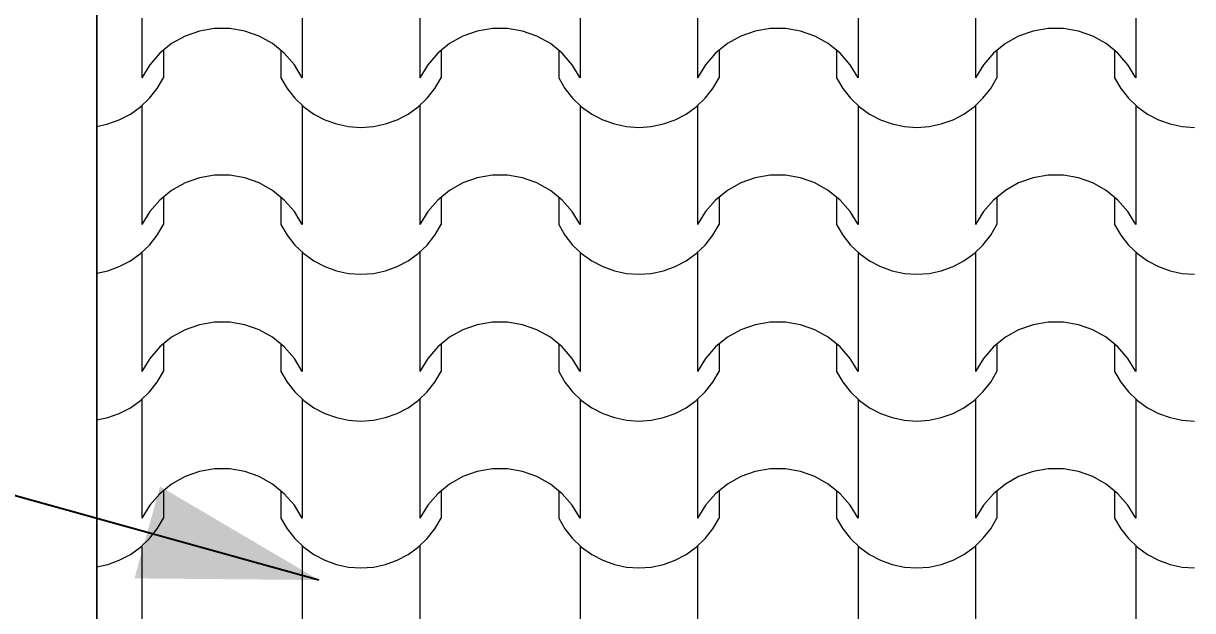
# Model space of a CAD drawing. Header units: millimetres. Extents: x 318905 to 439572, y -5133 to 105868.
# Drawn here: x 353974 to 355171, y 6309 to 6910 of the extents above; entities that cross this region are included whole.
import ezdxf

# ---------------------------------------------------------------- set-up
doc = ezdxf.new("R2010")
doc.units = ezdxf.units.MM
doc.header["$MEASUREMENT"] = 0
for name, color, linetype, lineweight in [('0_Stylo_No__98', 154, 'Continuous', 0), ('2D -  Dessin général_Stylo_No__1', 7, 'Continuous', 5), ('INTI_Etiquettes_Stylo_No__1', 7, 'Continuous', 5), ('OMBRES_Stylo_No__1', 7, 'Continuous', 5)]:
    doc.layers.add(name, color=color, linetype=linetype, lineweight=lineweight)
doc.layers.add('OMBRES_Stylo_No__82', color=7, linetype='Continuous', lineweight=13, true_color=0xaaaaaa)
doc.styles.add('STYLE_GENERE_3', font='')
doc.styles.get('STYLE_GENERE_3').set_extended_font_data('Arial')
doc.dimstyles.new('STYLE_GENERE__1', dxfattribs={"dimtxt": 200, "dimasz": 142.5, "dimexe": 0.18, "dimexo": 500, "dimgap": 0.09, "dimtad": 0, "dimtih": 1, "dimtoh": 1, "dimlfac": 0.001, "dimzin": 0, "dimdsep": 46, "dimtxsty": 'STYLE_GENERE_3', "dimblk": 'ARROWHEAD_6', "dimblk1": 'ARROWHEAD_6', "dimblk2": 'ARROWHEAD_6', "dimcen": 0.09, "dimclrd": 154, "dimclre": 154, "dimclrt": 154, "dimazin": 0, "dimtfac": 1, "dimtdec": 4, "dimtmove": 0, "dimatfit": 3, "dimfxl": 0, "dimtolj": 1, "dimtzin": 0, "dimarcsym": 0})
doc.dimstyles.new('STYLE_GENERE__3', dxfattribs={"dimtxt": 0.18, "dimasz": 182.4, "dimexe": 0.18, "dimexo": 0.0625, "dimgap": 0.09, "dimtad": 0, "dimtih": 1, "dimtoh": 1, "dimdec": 4, "dimzin": 0, "dimdsep": 46, "dimcen": 0.09, "dimadec": 0, "dimazin": 0, "dimtfac": 1, "dimtdec": 4, "dimtmove": 0, "dimatfit": 3, "dimldrblk": 'ARROWHEAD_5', "dimfxl": 0, "dimtolj": 1, "dimtzin": 0, "dimarcsym": 0})

# ---------------------------------------------------------------- blocks, each defined once
blk = doc.blocks.new('*X105')
at = {"layer": 'OMBRES_Stylo_No__82', "linetype": 'Continuous'}
for p, q in [((354095.5, 6915.5), (354095.5, 6854.5)), ((354259.7, 6915.5), (354259.7, 6854.5)), ((354380, 6915.5), (354380, 6854.5)), ((354544.2, 6915.5), (354544.2, 6854.5)), ((354664.4, 6915.5), (354664.4, 6854.5)), ((354828.7, 6915.5), (354828.7, 6854.5)), ((354948.9, 6915.5), (354948.9, 6854.5)), ((355113.2, 6915.5), (355113.2, 6854.5)), ((354139.7, 6897.1), (354126, 6889.5)), ((354154.4, 6902.3), (354139.7, 6897.1)), ((354169.8, 6905), (354154.4, 6902.3)), ((354177.6, 6905), (354169.8, 6905)), ((354185.4, 6905), (354177.6, 6905)), ((354200.8, 6902.3), (354185.4, 6905)), ((354215.5, 6897.1), (354200.8, 6902.3)), ((354229.2, 6889.5), (354215.5, 6897.1)), ((354424.1, 6897.1), (354410.5, 6889.5)), ((354438.9, 6902.3), (354424.1, 6897.1)), ((354454.3, 6905), (354438.9, 6902.3)), ((354462.1, 6905), (354454.3, 6905)), ((354469.9, 6905), (354462.1, 6905)), ((354485.3, 6902.3), (354469.9, 6905)), ((354500, 6897.1), (354485.3, 6902.3)), ((354513.7, 6889.5), (354500, 6897.1)), ((354708.6, 6897.1), (354695, 6889.5)), ((354723.3, 6902.3), (354708.6, 6897.1)), ((354738.7, 6905), (354723.3, 6902.3)), ((354746.6, 6905), (354738.7, 6905)), ((354754.4, 6905), (354746.6, 6905)), ((354769.8, 6902.3), (354754.4, 6905)), ((354784.5, 6897.1), (354769.8, 6902.3)), ((354798.1, 6889.5), (354784.5, 6897.1)), ((354993.1, 6897.1), (354979.5, 6889.5)), ((355007.8, 6902.3), (354993.1, 6897.1)), ((355023.2, 6905), (355007.8, 6902.3)), ((355031, 6905), (355023.2, 6905)), ((355038.9, 6905), (355031, 6905)), ((355054.3, 6902.3), (355038.9, 6905)), ((355069, 6897.1), (355054.3, 6902.3)), ((355082.6, 6889.5), (355069, 6897.1)), ((354126, 6889.5), (354113.9, 6879.6)), ((354241.3, 6879.6), (354229.2, 6889.5)), ((354410.5, 6889.5), (354398.4, 6879.6)), ((354525.8, 6879.6), (354513.7, 6889.5)), ((354695, 6889.5), (354682.9, 6879.6)), ((354810.3, 6879.6), (354798.1, 6889.5)), ((354979.5, 6889.5), (354967.3, 6879.6)), ((355094.7, 6879.6), (355082.6, 6889.5)), ((354113.9, 6879.6), (354103.6, 6867.8)), ((354117.5, 6882.5), (354117.5, 6854.5)), ((354237.7, 6882.5), (354237.7, 6854.5)), ((354251.6, 6867.8), (354241.3, 6879.6)), ((354398.4, 6879.6), (354388.1, 6867.8)), ((354402, 6882.5), (354402, 6854.5)), ((354522.2, 6882.5), (354522.2, 6854.5)), ((354536.1, 6867.8), (354525.8, 6879.6)), ((354682.9, 6879.6), (354672.6, 6867.8)), ((354686.4, 6882.5), (354686.4, 6854.5)), ((354806.7, 6882.5), (354806.7, 6854.5)), ((354820.5, 6867.8), (354810.3, 6879.6)), ((354967.3, 6879.6), (354957.1, 6867.8)), ((354970.9, 6882.5), (354970.9, 6854.5)), ((355091.2, 6882.5), (355091.2, 6854.5)), ((355105, 6867.8), (355094.7, 6879.6)), ((354103.6, 6867.8), (354095.5, 6854.5)), ((354259.7, 6854.5), (354251.6, 6867.8)), ((354388.1, 6867.8), (354380, 6854.5)), ((354544.2, 6854.5), (354536.1, 6867.8)), ((354672.6, 6867.8), (354664.4, 6854.5)), ((354828.7, 6854.5), (354820.5, 6867.8)), ((354957.1, 6867.8), (354948.9, 6854.5)), ((355113.2, 6854.5), (355105, 6867.8)), ((354111, 6843.5), (354117.5, 6854.5)), ((354237.7, 6854.5), (354244.2, 6843.5)), ((354395.5, 6843.5), (354402, 6854.5)), ((354522.2, 6854.5), (354528.6, 6843.5)), ((354680, 6843.5), (354686.4, 6854.5)), ((354806.7, 6854.5), (354813.1, 6843.5)), ((354964.5, 6843.5), (354970.9, 6854.5)), ((355091.2, 6854.5), (355097.6, 6843.5)), ((354103.2, 6833.6), (354111, 6843.5)), ((354244.2, 6843.5), (354252, 6833.6)), ((354387.6, 6833.6), (354395.5, 6843.5)), ((354528.6, 6843.5), (354536.5, 6833.6)), ((354672.1, 6833.6), (354680, 6843.5)), ((354813.1, 6843.5), (354821, 6833.6)), ((354956.6, 6833.6), (354964.5, 6843.5)), ((355097.6, 6843.5), (355105.5, 6833.6)), ((354083.7, 6817.4), (354094, 6824.8)), ((354094, 6824.8), (354103.2, 6833.6)), ((354095.5, 6826.1), (354095.5, 6765.1)), ((354252, 6833.6), (354261.2, 6824.8)), ((354259.7, 6826.1), (354259.7, 6765.1)), ((354261.2, 6824.8), (354271.5, 6817.4)), ((354368.1, 6817.4), (354378.4, 6824.8)), ((354378.4, 6824.8), (354387.6, 6833.6)), ((354380, 6826.1), (354380, 6765.1)), ((354536.5, 6833.6), (354545.7, 6824.8)), ((354544.2, 6826.1), (354544.2, 6765.1)), ((354545.7, 6824.8), (354556, 6817.4)), ((354652.6, 6817.4), (354662.9, 6824.8)), ((354662.9, 6824.8), (354672.1, 6833.6)), ((354664.4, 6826.1), (354664.4, 6765.1)), ((354821, 6833.6), (354830.2, 6824.8)), ((354828.7, 6826.1), (354828.7, 6765.1)), ((354830.2, 6824.8), (354840.5, 6817.4)), ((354937.1, 6817.4), (354947.4, 6824.8)), ((354947.4, 6824.8), (354956.6, 6833.6)), ((354948.9, 6826.1), (354948.9, 6765.1)), ((355105.5, 6833.6), (355114.7, 6824.8)), ((355113.2, 6826.1), (355113.2, 6765.1)), ((355114.7, 6824.8), (355125, 6817.4)), ((354060.5, 6807.2), (354072.4, 6811.5)), ((354072.4, 6811.5), (354083.7, 6817.4)), ((354271.5, 6817.4), (354282.8, 6811.5)), ((354282.8, 6811.5), (354294.7, 6807.2)), ((354344.9, 6807.2), (354356.9, 6811.5)), ((354356.9, 6811.5), (354368.1, 6817.4)), ((354556, 6817.4), (354567.3, 6811.5)), ((354567.3, 6811.5), (354579.2, 6807.2)), ((354629.4, 6807.2), (354641.4, 6811.5)), ((354641.4, 6811.5), (354652.6, 6817.4)), ((354840.5, 6817.4), (354851.7, 6811.5)), ((354851.7, 6811.5), (354863.7, 6807.2)), ((354913.9, 6807.2), (354925.9, 6811.5)), ((354925.9, 6811.5), (354937.1, 6817.4)), ((355125, 6817.4), (355136.2, 6811.5)), ((355136.2, 6811.5), (355148.2, 6807.2)), ((354049.4, 6804.8), (354060.5, 6807.2)), ((354294.7, 6807.2), (354307.2, 6804.5)), ((354307.2, 6804.5), (354319.8, 6803.7)), ((354319.8, 6803.7), (354332.5, 6804.5)), ((354332.5, 6804.5), (354344.9, 6807.2)), ((354579.2, 6807.2), (354591.6, 6804.5)), ((354591.6, 6804.5), (354604.3, 6803.7)), ((354604.3, 6803.7), (354617, 6804.5)), ((354617, 6804.5), (354629.4, 6807.2)), ((354863.7, 6807.2), (354876.1, 6804.5)), ((354876.1, 6804.5), (354888.8, 6803.7)), ((354888.8, 6803.7), (354901.5, 6804.5)), ((354901.5, 6804.5), (354913.9, 6807.2)), ((355148.2, 6807.2), (355160.6, 6804.5)), ((355160.6, 6804.5), (355173.3, 6803.7)), ((354095.5, 6765.1), (354095.5, 6704.2)), ((354259.7, 6765.1), (354259.7, 6704.2)), ((354380, 6765.1), (354380, 6704.2)), ((354544.2, 6765.1), (354544.2, 6704.2)), ((354664.4, 6765.1), (354664.4, 6704.2)), ((354828.7, 6765.1), (354828.7, 6704.2)), ((354948.9, 6765.1), (354948.9, 6704.2)), ((355113.2, 6765.1), (355113.2, 6704.2)), ((354154.4, 6752), (354139.7, 6746.8)), ((354169.8, 6754.7), (354154.4, 6752)), ((354177.6, 6754.7), (354169.8, 6754.7)), ((354185.4, 6754.7), (354177.6, 6754.7)), ((354200.8, 6752), (354185.4, 6754.7)), ((354215.5, 6746.8), (354200.8, 6752)), ((354438.9, 6752), (354424.1, 6746.8)), ((354454.3, 6754.7), (354438.9, 6752)), ((354462.1, 6754.7), (354454.3, 6754.7)), ((354469.9, 6754.7), (354462.1, 6754.7)), ((354485.3, 6752), (354469.9, 6754.7)), ((354500, 6746.8), (354485.3, 6752)), ((354723.3, 6752), (354708.6, 6746.8)), ((354738.7, 6754.7), (354723.3, 6752)), ((354746.6, 6754.7), (354738.7, 6754.7)), ((354754.4, 6754.7), (354746.6, 6754.7)), ((354769.8, 6752), (354754.4, 6754.7)), ((354784.5, 6746.8), (354769.8, 6752)), ((355007.8, 6752), (354993.1, 6746.8)), ((355023.2, 6754.7), (355007.8, 6752)), ((355031, 6754.7), (355023.2, 6754.7)), ((355038.9, 6754.7), (355031, 6754.7)), ((355054.3, 6752), (355038.9, 6754.7)), ((355069, 6746.8), (355054.3, 6752)), ((354139.7, 6746.8), (354126, 6739.1)), ((354229.2, 6739.1), (354215.5, 6746.8)), ((354424.1, 6746.8), (354410.5, 6739.1)), ((354513.7, 6739.1), (354500, 6746.8)), ((354708.6, 6746.8), (354695, 6739.1)), ((354798.1, 6739.1), (354784.5, 6746.8)), ((354993.1, 6746.8), (354979.5, 6739.1)), ((355082.6, 6739.1), (355069, 6746.8)), ((354113.9, 6729.3), (354103.6, 6717.5)), ((354126, 6739.1), (354113.9, 6729.3)), ((354117.5, 6732.2), (354117.5, 6704.2)), ((354241.3, 6729.3), (354229.2, 6739.1)), ((354237.7, 6732.2), (354237.7, 6704.2)), ((354251.6, 6717.5), (354241.3, 6729.3)), ((354398.4, 6729.3), (354388.1, 6717.5)), ((354410.5, 6739.1), (354398.4, 6729.3)), ((354402, 6732.2), (354402, 6704.2)), ((354525.8, 6729.3), (354513.7, 6739.1)), ((354522.2, 6732.2), (354522.2, 6704.2)), ((354536.1, 6717.5), (354525.8, 6729.3)), ((354682.9, 6729.3), (354672.6, 6717.5)), ((354695, 6739.1), (354682.9, 6729.3)), ((354686.4, 6732.2), (354686.4, 6704.2)), ((354810.3, 6729.3), (354798.1, 6739.1)), ((354806.7, 6732.2), (354806.7, 6704.2)), ((354820.5, 6717.5), (354810.3, 6729.3)), ((354967.3, 6729.3), (354957.1, 6717.5)), ((354979.5, 6739.1), (354967.3, 6729.3)), ((354970.9, 6732.2), (354970.9, 6704.2)), ((355094.7, 6729.3), (355082.6, 6739.1)), ((355091.2, 6732.2), (355091.2, 6704.2)), ((355105, 6717.5), (355094.7, 6729.3)), ((354103.6, 6717.5), (354095.5, 6704.2)), ((354259.7, 6704.2), (354251.6, 6717.5)), ((354388.1, 6717.5), (354380, 6704.2)), ((354544.2, 6704.2), (354536.1, 6717.5)), ((354672.6, 6717.5), (354664.4, 6704.2)), ((354828.7, 6704.2), (354820.5, 6717.5)), ((354957.1, 6717.5), (354948.9, 6704.2)), ((355113.2, 6704.2), (355105, 6717.5)), ((354111, 6693.2), (354117.5, 6704.2)), ((354237.7, 6704.2), (354244.2, 6693.2)), ((354395.5, 6693.2), (354402, 6704.2)), ((354522.2, 6704.2), (354528.6, 6693.2)), ((354680, 6693.2), (354686.4, 6704.2)), ((354806.7, 6704.2), (354813.1, 6693.2)), ((354964.5, 6693.2), (354970.9, 6704.2)), ((355091.2, 6704.2), (355097.6, 6693.2)), ((354103.2, 6683.2), (354111, 6693.2)), ((354244.2, 6693.2), (354252, 6683.2)), ((354387.6, 6683.2), (354395.5, 6693.2)), ((354528.6, 6693.2), (354536.5, 6683.2)), ((354672.1, 6683.2), (354680, 6693.2)), ((354813.1, 6693.2), (354821, 6683.2)), ((354956.6, 6683.2), (354964.5, 6693.2)), ((355097.6, 6693.2), (355105.5, 6683.2)), ((354094, 6674.5), (354103.2, 6683.2)), ((354252, 6683.2), (354261.2, 6674.5)), ((354378.4, 6674.5), (354387.6, 6683.2)), ((354536.5, 6683.2), (354545.7, 6674.5)), ((354662.9, 6674.5), (354672.1, 6683.2)), ((354821, 6683.2), (354830.2, 6674.5)), ((354947.4, 6674.5), (354956.6, 6683.2)), ((355105.5, 6683.2), (355114.7, 6674.5)), ((354083.7, 6667.1), (354094, 6674.5)), ((354095.5, 6675.8), (354095.5, 6614.8)), ((354259.7, 6675.8), (354259.7, 6614.8)), ((354261.2, 6674.5), (354271.5, 6667.1)), ((354368.1, 6667.1), (354378.4, 6674.5)), ((354380, 6675.8), (354380, 6614.8)), ((354544.2, 6675.8), (354544.2, 6614.8)), ((354545.7, 6674.5), (354556, 6667.1)), ((354652.6, 6667.1), (354662.9, 6674.5)), ((354664.4, 6675.8), (354664.4, 6614.8)), ((354828.7, 6675.8), (354828.7, 6614.8)), ((354830.2, 6674.5), (354840.5, 6667.1)), ((354937.1, 6667.1), (354947.4, 6674.5)), ((354948.9, 6675.8), (354948.9, 6614.8)), ((355113.2, 6675.8), (355113.2, 6614.8)), ((355114.7, 6674.5), (355125, 6667.1)), ((354049.4, 6654.5), (354060.5, 6656.8)), ((354060.5, 6656.8), (354072.4, 6661.1)), ((354072.4, 6661.1), (354083.7, 6667.1)), ((354271.5, 6667.1), (354282.8, 6661.1)), ((354282.8, 6661.1), (354294.7, 6656.8)), ((354294.7, 6656.8), (354307.2, 6654.2)), ((354332.5, 6654.2), (354344.9, 6656.8)), ((354344.9, 6656.8), (354356.9, 6661.1)), ((354356.9, 6661.1), (354368.1, 6667.1)), ((354556, 6667.1), (354567.3, 6661.1)), ((354567.3, 6661.1), (354579.2, 6656.8)), ((354579.2, 6656.8), (354591.6, 6654.2)), ((354617, 6654.2), (354629.4, 6656.8)), ((354629.4, 6656.8), (354641.4, 6661.1)), ((354641.4, 6661.1), (354652.6, 6667.1)), ((354840.5, 6667.1), (354851.7, 6661.1)), ((354851.7, 6661.1), (354863.7, 6656.8)), ((354863.7, 6656.8), (354876.1, 6654.2)), ((354901.5, 6654.2), (354913.9, 6656.8)), ((354913.9, 6656.8), (354925.9, 6661.1)), ((354925.9, 6661.1), (354937.1, 6667.1)), ((355125, 6667.1), (355136.2, 6661.1)), ((355136.2, 6661.1), (355148.2, 6656.8)), ((355148.2, 6656.8), (355160.6, 6654.2)), ((354307.2, 6654.2), (354319.8, 6653.3)), ((354319.8, 6653.3), (354332.5, 6654.2)), ((354591.6, 6654.2), (354604.3, 6653.3)), ((354604.3, 6653.3), (354617, 6654.2)), ((354876.1, 6654.2), (354888.8, 6653.3)), ((354888.8, 6653.3), (354901.5, 6654.2)), ((355160.6, 6654.2), (355173.3, 6653.3)), ((354095.5, 6614.8), (354095.5, 6553.8)), ((354259.7, 6614.8), (354259.7, 6553.8)), ((354380, 6614.8), (354380, 6553.8)), ((354544.2, 6614.8), (354544.2, 6553.8)), ((354664.4, 6614.8), (354664.4, 6553.8)), ((354828.7, 6614.8), (354828.7, 6553.8)), ((354948.9, 6614.8), (354948.9, 6553.8)), ((355113.2, 6614.8), (355113.2, 6553.8)), ((354139.7, 6596.4), (354126, 6588.8)), ((354154.4, 6601.7), (354139.7, 6596.4)), ((354169.8, 6604.3), (354154.4, 6601.7)), ((354177.6, 6604.3), (354169.8, 6604.3)), ((354185.4, 6604.3), (354177.6, 6604.3)), ((354200.8, 6601.7), (354185.4, 6604.3)), ((354215.5, 6596.4), (354200.8, 6601.7)), ((354229.2, 6588.8), (354215.5, 6596.4)), ((354424.1, 6596.4), (354410.5, 6588.8)), ((354438.9, 6601.7), (354424.1, 6596.4)), ((354454.3, 6604.3), (354438.9, 6601.7)), ((354462.1, 6604.3), (354454.3, 6604.3)), ((354469.9, 6604.3), (354462.1, 6604.3)), ((354485.3, 6601.7), (354469.9, 6604.3)), ((354500, 6596.4), (354485.3, 6601.7)), ((354513.7, 6588.8), (354500, 6596.4)), ((354708.6, 6596.4), (354695, 6588.8)), ((354723.3, 6601.7), (354708.6, 6596.4)), ((354738.7, 6604.3), (354723.3, 6601.7)), ((354746.6, 6604.3), (354738.7, 6604.3)), ((354754.4, 6604.3), (354746.6, 6604.3)), ((354769.8, 6601.7), (354754.4, 6604.3)), ((354784.5, 6596.4), (354769.8, 6601.7)), ((354798.1, 6588.8), (354784.5, 6596.4)), ((354993.1, 6596.4), (354979.5, 6588.8)), ((355007.8, 6601.7), (354993.1, 6596.4)), ((355023.2, 6604.3), (355007.8, 6601.7)), ((355031, 6604.3), (355023.2, 6604.3)), ((355038.9, 6604.3), (355031, 6604.3)), ((355054.3, 6601.7), (355038.9, 6604.3)), ((355069, 6596.4), (355054.3, 6601.7)), ((355082.6, 6588.8), (355069, 6596.4)), ((354126, 6588.8), (354113.9, 6578.9)), ((354241.3, 6578.9), (354229.2, 6588.8)), ((354410.5, 6588.8), (354398.4, 6578.9)), ((354525.8, 6578.9), (354513.7, 6588.8)), ((354695, 6588.8), (354682.9, 6578.9)), ((354810.3, 6578.9), (354798.1, 6588.8)), ((354979.5, 6588.8), (354967.3, 6578.9)), ((355094.7, 6578.9), (355082.6, 6588.8)), ((354113.9, 6578.9), (354103.6, 6567.2)), ((354117.5, 6581.8), (354117.5, 6553.8)), ((354237.7, 6581.8), (354237.7, 6553.8)), ((354251.6, 6567.2), (354241.3, 6578.9)), ((354398.4, 6578.9), (354388.1, 6567.2)), ((354402, 6581.8), (354402, 6553.8)), ((354522.2, 6581.8), (354522.2, 6553.8)), ((354536.1, 6567.2), (354525.8, 6578.9)), ((354682.9, 6578.9), (354672.6, 6567.2)), ((354686.4, 6581.8), (354686.4, 6553.8)), ((354806.7, 6581.8), (354806.7, 6553.8)), ((354820.5, 6567.2), (354810.3, 6578.9)), ((354967.3, 6578.9), (354957.1, 6567.2)), ((354970.9, 6581.8), (354970.9, 6553.8)), ((355091.2, 6581.8), (355091.2, 6553.8)), ((355105, 6567.2), (355094.7, 6578.9)), ((354103.6, 6567.2), (354095.5, 6553.8)), ((354259.7, 6553.8), (354251.6, 6567.2)), ((354388.1, 6567.2), (354380, 6553.8)), ((354544.2, 6553.8), (354536.1, 6567.2)), ((354672.6, 6567.2), (354664.4, 6553.8)), ((354828.7, 6553.8), (354820.5, 6567.2)), ((354957.1, 6567.2), (354948.9, 6553.8)), ((355113.2, 6553.8), (355105, 6567.2)), ((354111, 6542.9), (354117.5, 6553.8)), ((354237.7, 6553.8), (354244.2, 6542.9)), ((354395.5, 6542.9), (354402, 6553.8)), ((354522.2, 6553.8), (354528.6, 6542.9)), ((354680, 6542.9), (354686.4, 6553.8)), ((354806.7, 6553.8), (354813.1, 6542.9)), ((354964.5, 6542.9), (354970.9, 6553.8)), ((355091.2, 6553.8), (355097.6, 6542.9)), ((354103.2, 6532.9), (354111, 6542.9)), ((354244.2, 6542.9), (354252, 6532.9)), ((354387.6, 6532.9), (354395.5, 6542.9)), ((354528.6, 6542.9), (354536.5, 6532.9)), ((354672.1, 6532.9), (354680, 6542.9)), ((354813.1, 6542.9), (354821, 6532.9)), ((354956.6, 6532.9), (354964.5, 6542.9)), ((355097.6, 6542.9), (355105.5, 6532.9)), ((354083.7, 6516.7), (354094, 6524.1)), ((354094, 6524.1), (354103.2, 6532.9)), ((354095.5, 6525.4), (354095.5, 6464.5)), ((354252, 6532.9), (354261.2, 6524.1)), ((354259.7, 6525.4), (354259.7, 6464.5)), ((354261.2, 6524.1), (354271.5, 6516.7)), ((354368.1, 6516.7), (354378.4, 6524.1)), ((354378.4, 6524.1), (354387.6, 6532.9)), ((354380, 6525.4), (354380, 6464.5)), ((354536.5, 6532.9), (354545.7, 6524.1)), ((354544.2, 6525.4), (354544.2, 6464.5)), ((354545.7, 6524.1), (354556, 6516.7)), ((354652.6, 6516.7), (354662.9, 6524.1)), ((354662.9, 6524.1), (354672.1, 6532.9)), ((354664.4, 6525.4), (354664.4, 6464.5)), ((354821, 6532.9), (354830.2, 6524.1)), ((354828.7, 6525.4), (354828.7, 6464.5)), ((354830.2, 6524.1), (354840.5, 6516.7)), ((354937.1, 6516.7), (354947.4, 6524.1)), ((354947.4, 6524.1), (354956.6, 6532.9)), ((354948.9, 6525.4), (354948.9, 6464.5)), ((355105.5, 6532.9), (355114.7, 6524.1)), ((355113.2, 6525.4), (355113.2, 6464.5)), ((355114.7, 6524.1), (355125, 6516.7)), ((354072.4, 6510.8), (354083.7, 6516.7)), ((354271.5, 6516.7), (354282.8, 6510.8)), ((354356.9, 6510.8), (354368.1, 6516.7)), ((354556, 6516.7), (354567.3, 6510.8)), ((354641.4, 6510.8), (354652.6, 6516.7)), ((354840.5, 6516.7), (354851.7, 6510.8)), ((354925.9, 6510.8), (354937.1, 6516.7)), ((355125, 6516.7), (355136.2, 6510.8)), ((354049.4, 6504.1), (354060.5, 6506.5)), ((354060.5, 6506.5), (354072.4, 6510.8)), ((354282.8, 6510.8), (354294.7, 6506.5)), ((354294.7, 6506.5), (354307.2, 6503.9)), ((354307.2, 6503.9), (354319.8, 6503)), ((354319.8, 6503), (354332.5, 6503.9)), ((354332.5, 6503.9), (354344.9, 6506.5)), ((354344.9, 6506.5), (354356.9, 6510.8)), ((354567.3, 6510.8), (354579.2, 6506.5)), ((354579.2, 6506.5), (354591.6, 6503.9)), ((354591.6, 6503.9), (354604.3, 6503)), ((354604.3, 6503), (354617, 6503.9)), ((354617, 6503.9), (354629.4, 6506.5)), ((354629.4, 6506.5), (354641.4, 6510.8)), ((354851.7, 6510.8), (354863.7, 6506.5)), ((354863.7, 6506.5), (354876.1, 6503.9)), ((354876.1, 6503.9), (354888.8, 6503)), ((354888.8, 6503), (354901.5, 6503.9)), ((354901.5, 6503.9), (354913.9, 6506.5)), ((354913.9, 6506.5), (354925.9, 6510.8)), ((355136.2, 6510.8), (355148.2, 6506.5)), ((355148.2, 6506.5), (355160.6, 6503.9)), ((355160.6, 6503.9), (355173.3, 6503)), ((354095.5, 6464.5), (354095.5, 6403.5)), ((354259.7, 6464.5), (354259.7, 6403.5)), ((354380, 6464.5), (354380, 6403.5)), ((354544.2, 6464.5), (354544.2, 6403.5)), ((354664.4, 6464.5), (354664.4, 6403.5)), ((354828.7, 6464.5), (354828.7, 6403.5)), ((354948.9, 6464.5), (354948.9, 6403.5)), ((355113.2, 6464.5), (355113.2, 6403.5)), ((354169.8, 6454), (354154.4, 6451.3)), ((354177.6, 6454), (354169.8, 6454)), ((354185.4, 6454), (354177.6, 6454)), ((354200.8, 6451.3), (354185.4, 6454)), ((354454.3, 6454), (354438.9, 6451.3)), ((354462.1, 6454), (354454.3, 6454)), ((354469.9, 6454), (354462.1, 6454)), ((354485.3, 6451.3), (354469.9, 6454)), ((354738.7, 6454), (354723.3, 6451.3)), ((354746.6, 6454), (354738.7, 6454)), ((354754.4, 6454), (354746.6, 6454)), ((354769.8, 6451.3), (354754.4, 6454)), ((355023.2, 6454), (355007.8, 6451.3)), ((355031, 6454), (355023.2, 6454)), ((355038.9, 6454), (355031, 6454)), ((355054.3, 6451.3), (355038.9, 6454)), ((354139.7, 6446.1), (354126, 6438.5)), ((354154.4, 6451.3), (354139.7, 6446.1)), ((354215.5, 6446.1), (354200.8, 6451.3)), ((354229.2, 6438.5), (354215.5, 6446.1)), ((354424.1, 6446.1), (354410.5, 6438.5)), ((354438.9, 6451.3), (354424.1, 6446.1)), ((354500, 6446.1), (354485.3, 6451.3)), ((354513.7, 6438.5), (354500, 6446.1)), ((354708.6, 6446.1), (354695, 6438.5)), ((354723.3, 6451.3), (354708.6, 6446.1)), ((354784.5, 6446.1), (354769.8, 6451.3)), ((354798.1, 6438.5), (354784.5, 6446.1)), ((354993.1, 6446.1), (354979.5, 6438.5)), ((355007.8, 6451.3), (354993.1, 6446.1)), ((355069, 6446.1), (355054.3, 6451.3)), ((355082.6, 6438.5), (355069, 6446.1)), ((354113.9, 6428.6), (354103.6, 6416.8)), ((354126, 6438.5), (354113.9, 6428.6)), ((354117.5, 6431.5), (354117.5, 6403.5)), ((354241.3, 6428.6), (354229.2, 6438.5)), ((354237.7, 6431.5), (354237.7, 6403.5)), ((354251.6, 6416.8), (354241.3, 6428.6)), ((354398.4, 6428.6), (354388.1, 6416.8)), ((354410.5, 6438.5), (354398.4, 6428.6)), ((354402, 6431.5), (354402, 6403.5)), ((354525.8, 6428.6), (354513.7, 6438.5)), ((354522.2, 6431.5), (354522.2, 6403.5)), ((354536.1, 6416.8), (354525.8, 6428.6)), ((354682.9, 6428.6), (354672.6, 6416.8)), ((354695, 6438.5), (354682.9, 6428.6)), ((354686.4, 6431.5), (354686.4, 6403.5)), ((354810.3, 6428.6), (354798.1, 6438.5)), ((354806.7, 6431.5), (354806.7, 6403.5)), ((354820.5, 6416.8), (354810.3, 6428.6)), ((354967.3, 6428.6), (354957.1, 6416.8)), ((354979.5, 6438.5), (354967.3, 6428.6)), ((354970.9, 6431.5), (354970.9, 6403.5)), ((355094.7, 6428.6), (355082.6, 6438.5)), ((355091.2, 6431.5), (355091.2, 6403.5)), ((355105, 6416.8), (355094.7, 6428.6)), ((354103.6, 6416.8), (354095.5, 6403.5)), ((354259.7, 6403.5), (354251.6, 6416.8)), ((354388.1, 6416.8), (354380, 6403.5)), ((354544.2, 6403.5), (354536.1, 6416.8)), ((354672.6, 6416.8), (354664.4, 6403.5)), ((354828.7, 6403.5), (354820.5, 6416.8)), ((354957.1, 6416.8), (354948.9, 6403.5)), ((355113.2, 6403.5), (355105, 6416.8)), ((354103.2, 6382.6), (354111, 6392.5)), ((354111, 6392.5), (354117.5, 6403.5)), ((354237.7, 6403.5), (354244.2, 6392.5)), ((354244.2, 6392.5), (354252, 6382.6)), ((354387.6, 6382.6), (354395.5, 6392.5)), ((354395.5, 6392.5), (354402, 6403.5)), ((354522.2, 6403.5), (354528.6, 6392.5)), ((354528.6, 6392.5), (354536.5, 6382.6)), ((354672.1, 6382.6), (354680, 6392.5)), ((354680, 6392.5), (354686.4, 6403.5)), ((354806.7, 6403.5), (354813.1, 6392.5)), ((354813.1, 6392.5), (354821, 6382.6)), ((354956.6, 6382.6), (354964.5, 6392.5)), ((354964.5, 6392.5), (354970.9, 6403.5)), ((355091.2, 6403.5), (355097.6, 6392.5)), ((355097.6, 6392.5), (355105.5, 6382.6)), ((354094, 6373.8), (354103.2, 6382.6)), ((354252, 6382.6), (354261.2, 6373.8)), ((354378.4, 6373.8), (354387.6, 6382.6)), ((354536.5, 6382.6), (354545.7, 6373.8)), ((354662.9, 6373.8), (354672.1, 6382.6)), ((354821, 6382.6), (354830.2, 6373.8)), ((354947.4, 6373.8), (354956.6, 6382.6)), ((355105.5, 6382.6), (355114.7, 6373.8)), ((354083.7, 6366.4), (354094, 6373.8)), ((354095.5, 6375.1), (354095.5, 6314.1)), ((354259.7, 6375.1), (354259.7, 6314.1)), ((354261.2, 6373.8), (354271.5, 6366.4)), ((354368.1, 6366.4), (354378.4, 6373.8)), ((354380, 6375.1), (354380, 6314.1)), ((354544.2, 6375.1), (354544.2, 6314.1)), ((354545.7, 6373.8), (354556, 6366.4)), ((354652.6, 6366.4), (354662.9, 6373.8)), ((354664.4, 6375.1), (354664.4, 6314.1)), ((354828.7, 6375.1), (354828.7, 6314.1)), ((354830.2, 6373.8), (354840.5, 6366.4)), ((354937.1, 6366.4), (354947.4, 6373.8)), ((354948.9, 6375.1), (354948.9, 6314.1)), ((355113.2, 6375.1), (355113.2, 6314.1)), ((355114.7, 6373.8), (355125, 6366.4)), ((354049.4, 6353.8), (354060.5, 6356.1)), ((354060.5, 6356.1), (354072.4, 6360.5)), ((354072.4, 6360.5), (354083.7, 6366.4)), ((354271.5, 6366.4), (354282.8, 6360.5)), ((354282.8, 6360.5), (354294.7, 6356.1)), ((354294.7, 6356.1), (354307.2, 6353.5)), ((354332.5, 6353.5), (354344.9, 6356.1)), ((354344.9, 6356.1), (354356.9, 6360.5)), ((354356.9, 6360.5), (354368.1, 6366.4)), ((354556, 6366.4), (354567.3, 6360.5)), ((354567.3, 6360.5), (354579.2, 6356.1)), ((354579.2, 6356.1), (354591.6, 6353.5)), ((354617, 6353.5), (354629.4, 6356.1)), ((354629.4, 6356.1), (354641.4, 6360.5)), ((354641.4, 6360.5), (354652.6, 6366.4)), ((354840.5, 6366.4), (354851.7, 6360.5)), ((354851.7, 6360.5), (354863.7, 6356.1)), ((354863.7, 6356.1), (354876.1, 6353.5)), ((354901.5, 6353.5), (354913.9, 6356.1)), ((354913.9, 6356.1), (354925.9, 6360.5)), ((354925.9, 6360.5), (354937.1, 6366.4)), ((355125, 6366.4), (355136.2, 6360.5)), ((355136.2, 6360.5), (355148.2, 6356.1)), ((355148.2, 6356.1), (355160.6, 6353.5)), ((354307.2, 6353.5), (354319.8, 6352.6)), ((354319.8, 6352.6), (354332.5, 6353.5)), ((354591.6, 6353.5), (354604.3, 6352.6)), ((354604.3, 6352.6), (354617, 6353.5)), ((354876.1, 6353.5), (354888.8, 6352.6)), ((354888.8, 6352.6), (354901.5, 6353.5)), ((355160.6, 6353.5), (355173.3, 6352.6)), ((354095.5, 6314.1), (354095.5, 6253.1)), ((354259.7, 6314.1), (354259.7, 6253.1)), ((354380, 6314.1), (354380, 6253.1)), ((354544.2, 6314.1), (354544.2, 6253.1)), ((354664.4, 6314.1), (354664.4, 6253.1)), ((354828.7, 6314.1), (354828.7, 6253.1)), ((354948.9, 6314.1), (354948.9, 6253.1)), ((355113.2, 6314.1), (355113.2, 6253.1))]:
    blk.add_line(p, q, dxfattribs=at)
blk = doc.blocks.new('Hachure_25', base_point=(0, 4000))
at = {"layer": 'OMBRES_Stylo_No__1', "linetype": 'Continuous'}
blk.add_line((354049.4, 7634.5), (354049.4, 5823), dxfattribs=at)
at = {"layer": 'OMBRES_Stylo_No__82', "linetype": 'Continuous'}
blk.add_blockref('*X105', (0, 0), dxfattribs=at)
blk = doc.blocks.new('*D124')
at = {"layer": '0_Stylo_No__98', "linetype": 'Continuous'}
for p, q in [((352187.7, 7634.5), (352187.7, 7747)), ((352262.7, 7559.5), (352112.7, 7709.5)), ((352687.7, 7634.5), (352047.1, 7634.5)), ((352187.7, 3678.3), (352187.7, 7634.5)), ((352187.7, -552.4), (352187.7, 3403.7)), ((352112.7, -477.4), (352262.7, -627.4)), ((352328.3, -552.4), (351687.7, -552.4)), ((352187.7, -664.9), (352187.7, -552.4))]:
    blk.add_line(p, q, dxfattribs=at)
at = {"layer": '0_Stylo_No__98', "insert": (351920.8, 3441), "char_height": 200, "attachment_point": 7, "style": 'STYLE_GENERE_3'}
blk.add_mtext('\\A1;{\\pql;\\fArial|b0|i0|c0|p34;8,19}', dxfattribs=at)
blk = doc.blocks.new('ARROWHEAD_6')
at = {"color": 0, "linetype": 'Continuous', "lineweight": 0}
for p, q in [((-0.5, -0.5), (0.5, 0.5)), ((0, 0), (-1, 0))]:
    blk.add_line(p, q, dxfattribs=at)
blk = doc.blocks.new('ARROWHEAD_5')
at = {"linetype": 'Continuous', "lineweight": 0}
blk.add_hatch(color=0, dxfattribs=at).paths.add_polyline_path([(-1, 0.2679), (0, 0), (-1, -0.2679)])
at = {"color": 0, "linetype": 'Continuous', "lineweight": 0}
blk.add_line((0, 0), (-1, 0), dxfattribs=at)

msp = doc.modelspace()

# ---------------------------------------------------------------- linework, layer by layer
at = {"layer": '2D -  Dessin général_Stylo_No__1', "linetype": 'Continuous'}
msp.add_line((354049.368, 5523.012), (354049.368, 7634.516), dxfattribs=at)

# ---------------------------------------------------------------- block references
at = {"layer": 'OMBRES_Stylo_No__82', "linetype": 'Continuous'}
msp.add_blockref('Hachure_25', (0, 4000), dxfattribs=at)

# ---------------------------------------------------------------- dimensions: what is measured, and where the dimension line sits
at = {"color": 154, "linetype": 'Continuous', "lineweight": 0}
dim = msp.add_linear_dim(base=(352187.679, 7634.463), p1=(352187.679, -552.434), p2=(369844.465, 7634.463), angle=90, dimstyle='STYLE_GENERE__1', dxfattribs=at)
dim.commit()
dim.dimension.update_dxf_attribs({"geometry": '*D124', "text_midpoint": (352215.877, 3541.014), "dimtype": 160})

# ---------------------------------------------------------------- leaders
at = {"layer": 'INTI_Etiquettes_Stylo_No__1', "linetype": 'Continuous', "annotation_type": 0, "has_hookline": 1, "hookline_direction": 1, "text_width": 2609.72}
msp.add_leader([(354276.781, 6340.206), (352334.896, 6879.185), (351794.986, 6879.185)], dimstyle='STYLE_GENERE__3', dxfattribs=at)

doc.saveas('drawing.dxf')
